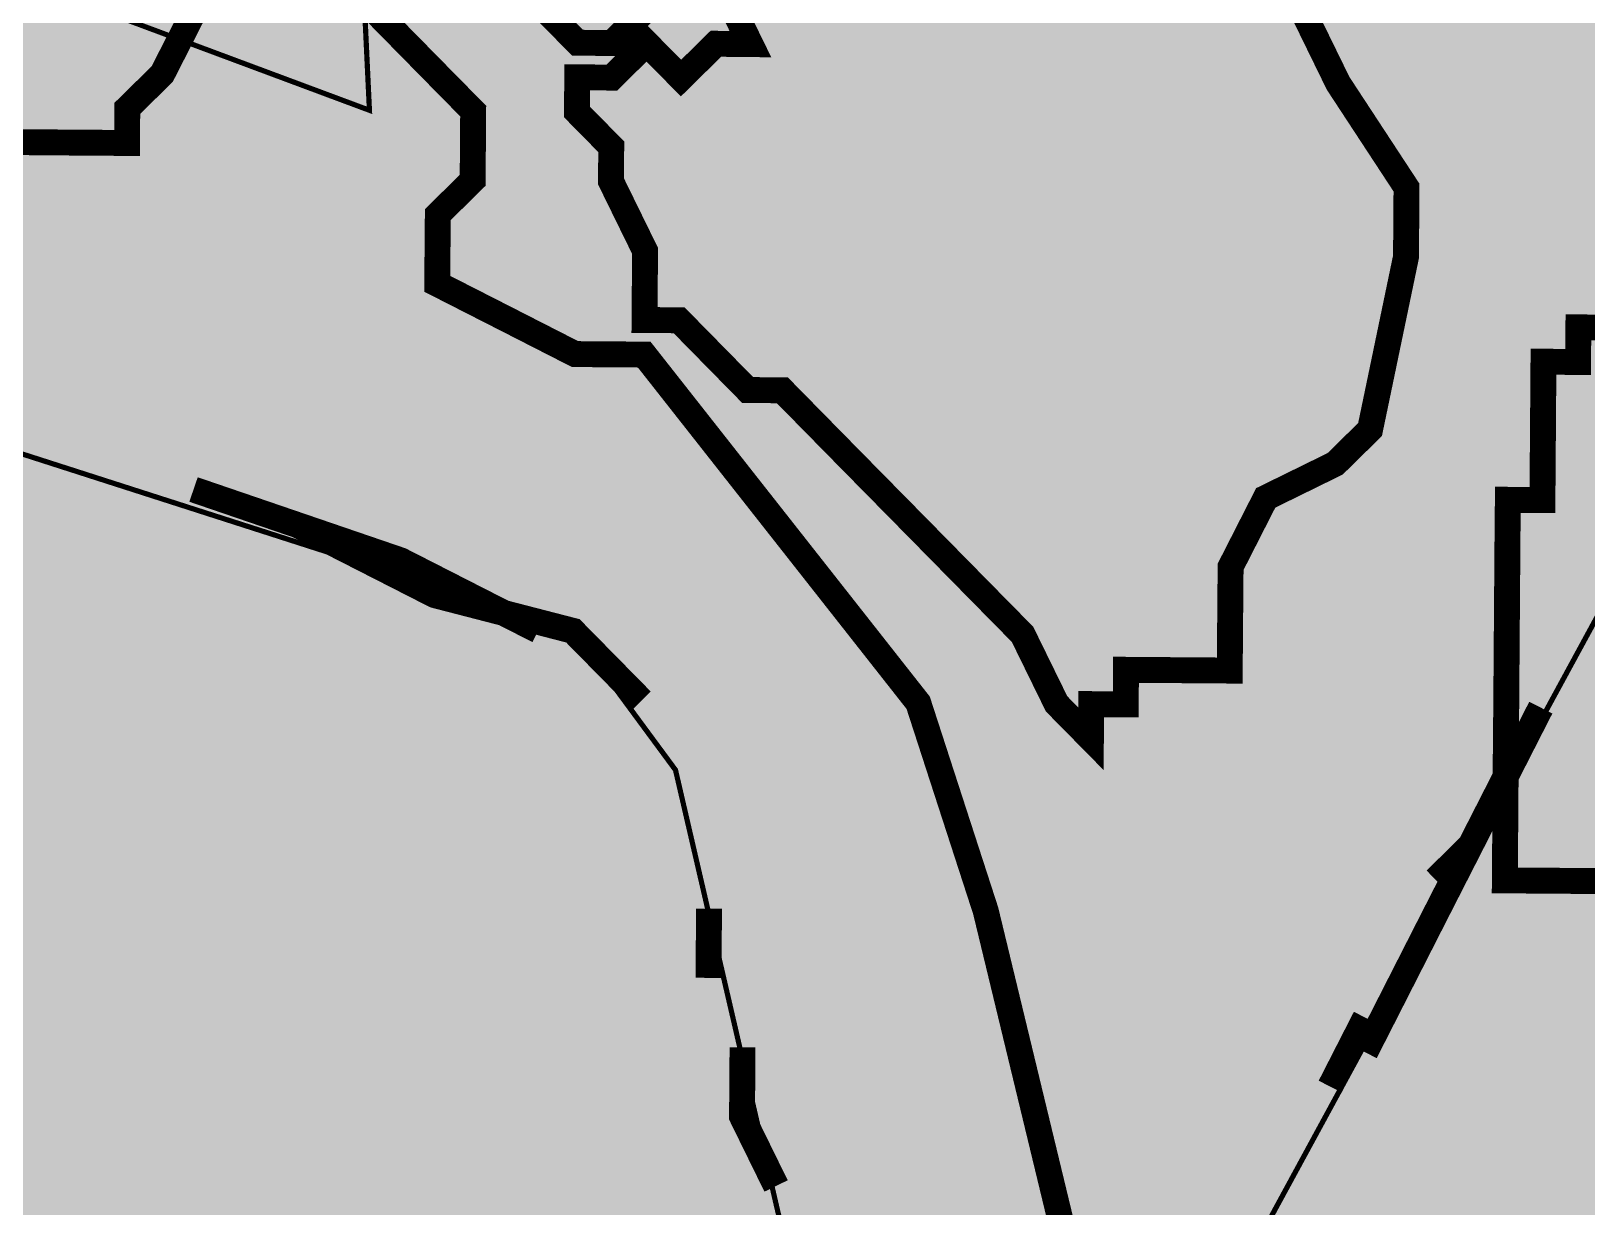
# Model space of a CAD drawing. Header units: metres. Extents: x 317370 to 326712, y 1824935 to 1838812.
# Drawn here: x 325945.5 to 326126.9, y 1829566 to 1829703 of the extents above; entities that cross this region are included whole.
import ezdxf

# ---------------------------------------------------------------- set-up
doc = ezdxf.new("R2010")
doc.units = ezdxf.units.M
doc.header["$MEASUREMENT"] = 0
for name, color, linetype in [('LOW TIDE LINE', 5, 'Continuous'), ('MANGROOVE', 112, 'Continuous'), ('SURVEY PLOT BOUNDARY', 35, 'Continuous'), ('VILLAGE BOUNDARY', 212, 'Continuous')]:
    doc.layers.add(name, color=color, linetype=linetype)

# ---------------------------------------------------------------- blocks, each defined once
blk = doc.blocks.new('81')
at = {"layer": 'MANGROOVE'}
h = blk.add_hatch(dxfattribs=at)
h.set_pattern_fill('GRASS', color=256, scale=0.604678, angle=-0.4508)
h.set_pattern_definition([(89.54917, (306983.874, 1824194.798), (-10.7745325, 10.9454397), [2.879778, -18.840867]), (44.54917, (306983.874, 1824194.798), (-10.774532, 10.94544), [2.879778, -12.479037]), (134.54917, (306983.874, 1824194.798), (-10.94544, -10.774532), [2.879778, -12.479037])])
h.paths.add_polyline_path([(325425.55, 1829351.37), (325483.42, 1829359.8), (325499.3, 1829371.67), (325523.6, 1829380.81), (325558.06, 1829380.76), (325585.85, 1829380.1), (325623.45, 1829384.03), (325638.83, 1829387.9), (325628.67, 1829397.09), (325581.85, 1829437.23), (325562.12, 1829469.29), (325530.66, 1829511.98), (325521.52, 1829537.92), (325514.5, 1829577.75), (325521.26, 1829617.69), (325528.84, 1829647.54), (325523.44, 1829666.91), (325523.23, 1829696.69), (325535.94, 1829730.14), (325564.41, 1829755.59), (325613.78, 1829784.75), (325649.96, 1829805.79), (325706.68, 1829825.2), (325743.44, 1829834.69), (325773.7, 1829837.56), (325792.81, 1829836.08), (325814.96, 1829826.57), (325841.66, 1829800.81), (325842.83, 1829807.91), (325816.4, 1829839), (325811.71, 1829865.03), (325819.13, 1829888.43), (325833.85, 1829900.79), (325858.17, 1829909.86), (325879.23, 1829913.26), (325904.52, 1829909.5), (325917.32, 1829905.48), (325934.09, 1829906.77), (325964.02, 1829904.04), (326005.26, 1829889.46), (326055.04, 1829854.73), (326103.5, 1829805.54), (326107.63, 1829785.55), (326105.37, 1829771.32), (326108.18, 1829765.59), (326120.6, 1829758.01), (326129.41, 1829744.4), (326133.95, 1829732.25), (326134.98, 1829726.9), (326158.64, 1829729.74), (326177.83, 1829721.75), (326192.67, 1829703.81), (326204.6, 1829679.13), (326195.24, 1829622.91), (326210.07, 1829603.75), (326224.23, 1829590.82), (326234.08, 1829573.99), (326242.49, 1829554.68), (326239.49, 1829536.53), (326230.44, 1829518.79), (326219.5, 1829488.23), (326212.23, 1829470.47), (326180.91, 1829389.3), (326149.5, 1829340.38), (326127.62, 1829323.09), (326107.92, 1829311.84), (326091.13, 1829308.06), (326065.81, 1829307.54), (326045.54, 1829314.12), (326029.26, 1829329.92), (326026.29, 1829359.88), (326026.86, 1829387.31), (325965.39, 1829430.64), (325912.96, 1829474.53), (325871.74, 1829537.92), (325854.43, 1829557.65), (325825.94, 1829563.22), (325787.03, 1829556.4), (325772.27, 1829539.06), (325764.23, 1829514.54), (325761.2, 1829491.76), (325777.19, 1829358.2), (325816.22, 1829288.05), (325866.49, 1829193.36), (325878.19, 1829139.82), (325868.84, 1829040.3), (325904.23, 1829006.53), (325928.94, 1828974.98), (325938.02, 1828951.03), (325933.82, 1828919.59), (325925.46, 1828900.06), (325909.66, 1828885.58), (325888.55, 1828876.48), (325856.09, 1828874.24), (325830.87, 1828886.91), (325811.43, 1828908.08), (325802.95, 1828917.41), (325774.91, 1828934.38), (325746.9, 1828954.91), (325729.33, 1828987.12), (325721.77, 1829022.81), (325706.19, 1829087.25), (325711.16, 1829130.33), (325701.39, 1829157.84), (325667.61, 1829168.8), (325629.49, 1829173.73), (325593.24, 1829187.91), (325587.72, 1829217.68), (325580.53, 1829255.15), (325550.96, 1829258.59), (325459.07, 1829249.01), (325434.81, 1829246.7), (325407.82, 1829259.74), (325403.32, 1829277.24), (325402.48, 1829307.17), (325410.16, 1829330.99)])
at = {"layer": 'LOW TIDE LINE', "lineweight": 18, "const_width": 3.02}
for points in [[(326129.89, 1829668.42), (326125.86, 1829668.45), (326125.82, 1829664.42), (326121.79, 1829664.45), (326121.76, 1829660.42), (326121.73, 1829656.39), (326121.7, 1829652.36), (326121.67, 1829648.33), (326117.64, 1829648.36), (326117.6, 1829644.33), (326117.57, 1829640.3), (326117.54, 1829636.26), (326117.51, 1829632.23), (326117.48, 1829628.2), (326117.45, 1829624.17), (326117.41, 1829620.14), (326117.38, 1829616.11), (326117.35, 1829612.08), (326117.32, 1829608.04), (326117.29, 1829604.01), (326125.35, 1829603.95), (326129.38, 1829603.92)], [(326093.9, 1829704.99), (326097.86, 1829696.89), (326105.83, 1829684.74), (326105.8, 1829680.71), (326105.77, 1829676.67), (326101.58, 1829656.55), (326097.51, 1829652.55), (326089.42, 1829648.58), (326085.33, 1829640.55), (326085.26, 1829632.49), (326085.23, 1829628.46), (326081.2, 1829628.49), (326077.17, 1829628.52), (326073.14, 1829628.55), (326073.11, 1829624.52), (326069.08, 1829624.55), (326069.05, 1829620.52), (326065.05, 1829624.58), (326061.08, 1829632.68), (326057.08, 1829636.74), (326049.08, 1829644.87), (326045.08, 1829648.93), (326041.08, 1829652.99), (326037.08, 1829657.06), (326033.09, 1829661.12), (326029.05, 1829661.15), (326025.06, 1829665.21), (326021.06, 1829669.28), (326017.03, 1829669.31), (326017.06, 1829673.34), (326017.09, 1829677.37), (326013.12, 1829685.47), (326013.15, 1829689.5), (326009.15, 1829693.56), (326009.19, 1829697.59), (326013.22, 1829697.56), (326017.28, 1829701.56), (326021.28, 1829697.5), (326025.34, 1829701.5), (326029.37, 1829701.46), (326025.4, 1829709.56)], [(326017.31, 1829705.59), (326013.25, 1829701.59), (326009.22, 1829701.62), (326005.22, 1829705.69)], [(326063.59, 1829439.14), (326071.74, 1829451.17), (326075.84, 1829459.2), (326080, 1829475.29), (326080.09, 1829487.39), (326076.19, 1829503.55), (326076.22, 1829507.58), (326076.25, 1829511.61), (326076.31, 1829519.67), (326076.38, 1829527.73), (326068.51, 1829551.99), (326056.79, 1829600.46), (326048.92, 1829624.71), (326016.99, 1829665.28), (326008.93, 1829665.34), (326000.9, 1829669.44), (325992.87, 1829673.53), (325992.94, 1829681.59), (325997, 1829685.59), (325997.06, 1829693.66), (325993.06, 1829697.72), (325985.07, 1829705.85)], [(325964.91, 1829706), (325960.82, 1829697.97), (325956.75, 1829693.97), (325956.72, 1829689.94), (325952.69, 1829689.97), (325948.66, 1829690), (325940.6, 1829690.07), (325936.6, 1829694.13), (325928.54, 1829694.19), (325912.42, 1829694.32), (325900.32, 1829694.42), (325892.26, 1829694.48), (325884.23, 1829698.58), (325872.17, 1829702.7), (325864.17, 1829710.83)]]:
    blk.add_lwpolyline(points, dxfattribs=at)
at = {"layer": 'SURVEY PLOT BOUNDARY', "lineweight": 18, "const_width": 0.605}
for points in [[(325740.3, 1829848.88), (325768.45, 1829840.59), (325808.73, 1829836.25), (325844.97, 1829831.93), (325885.28, 1829831.61), (325925.56, 1829827.26), (325957.77, 1829822.98), (325965.86, 1829826.95), (325973.99, 1829834.94), (325978.05, 1829838.94), (325984.97, 1829693.75), (325763.91, 1829776.12), (325638.93, 1829773.08)], [(326066.12, 1829761.65), (326158.2, 1829680.29), (326141.92, 1829660.26), (326076.47, 1829539.83), (326068.25, 1829519.73), (326084.18, 1829495.42), (326083.49, 1829406.73), (326055.02, 1829374.7), (326051.34, 1829419.08), (326063.43, 1829418.98), (326063.52, 1829431.08), (326064.03, 1829495.58), (326044.04, 1829515.89), (326020.64, 1829616.87), (326008.68, 1829633.09), (325944.35, 1829653.75), (325928.25, 1829657.91), (325859.79, 1829666.51), (325855.86, 1829678.64), (325815.68, 1829695.08), (325763.6, 1829735.81)], [(325763.91, 1829776.12), (325984.97, 1829693.75), (325978.05, 1829838.94)]]:
    blk.add_lwpolyline(points, dxfattribs=at)
for points in [[(326107.67, 1829406.54), (326075.04, 1829358.42), (326067.08, 1829370.57), (326055.02, 1829374.7), (326083.49, 1829406.73), (326084.18, 1829495.42), (326068.25, 1829519.73), (326076.47, 1829539.83), (326141.92, 1829660.26), (326158.2, 1829680.29), (326190.57, 1829696.16), (326186.32, 1829667.98), (326173.97, 1829635.82), (326132.65, 1829507.13), (326128.59, 1829503.13), (326132.46, 1829482.94), (326136.33, 1829462.76), (326132.2, 1829450.69)], [(326051.34, 1829419.08), (326035.28, 1829427.27), (325991.13, 1829451.8), (325935.21, 1829516.75), (325923.21, 1829528.94), (325923.34, 1829545.06), (325915.65, 1829593.51), (325915.75, 1829605.6), (325927.94, 1829617.6), (325928.25, 1829657.91), (325944.35, 1829653.75), (326008.68, 1829633.09), (326020.64, 1829616.87), (326044.04, 1829515.89), (326064.03, 1829495.58), (326063.52, 1829431.08), (326063.43, 1829418.98)]]:
    blk.add_lwpolyline(points, close=True, dxfattribs=at)
at = {"layer": 'VILLAGE BOUNDARY', "lineweight": 50, "const_width": 3.02}
for points in [[(326004.65, 1829633.12), (325988.59, 1829641.31), (325964.47, 1829649.56)], [(325976.53, 1829645.44), (325992.59, 1829637.25), (326008.68, 1829633.09), (326016.68, 1829624.96)], [(326101.01, 1829583.98), (326109.19, 1829600.05), (326121.48, 1829624.14)], [(326113.29, 1829608.08), (326109.23, 1829604.08)], [(326024.48, 1829592.65), (326024.55, 1829600.71)], [(326101.04, 1829588.01), (326096.94, 1829579.98)], [(326032.36, 1829568.4), (326028.39, 1829576.49), (326028.45, 1829584.55)]]:
    blk.add_lwpolyline(points, dxfattribs=at)

msp = doc.modelspace()

# ---------------------------------------------------------------- block references
msp.add_blockref('81', (0, 0))

doc.saveas('drawing.dxf')
